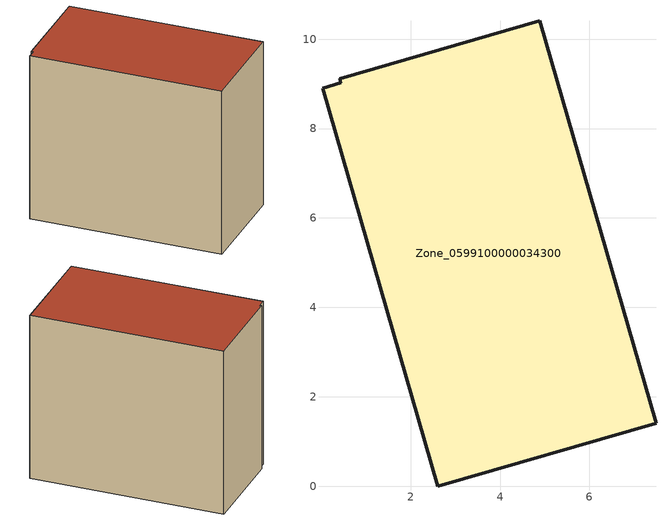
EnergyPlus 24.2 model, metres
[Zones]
Zone_0599100000034300
 floor ground (C_G): 7.49,1.41 2.61,0 0.03,8.9 0.44,9.02 0.41,9.12 4.89,10.41 z0
 wall outside (C_F): 7.49,1.41 4.89,10.41 0.41,9.12 0.44,9.02 0.03,8.9 2.61,0 7.49,1.41 z0:8.28
 roof outside (C_R): 2.61,0 7.49,1.41 4.89,10.41 0.41,9.12 0.44,9.02 0.03,8.9 z8.28
[BUILDING]
Pand.0599100000034300: North Axis=0; Terrain=City; Loads Convergence Tolerance Value=0.04; Temperature Convergence Tolerance Value=0.4; Solar Distribution=FullExterior; Maximum Number of Warmup Days=25; Minimum Number of Warmup Days=1
[Site:Location]
Rotterdam.The.Hague.AP_ZH_NLD Design_Conditions: Latitude=51.96; Longitude=4.45; Time Zone=1; Elevation=-4.5
[SITE:GROUNDTEMPERATURE:BUILDINGSURFACE]
18, 18, 18, 18, 18, 18, 18, 18, 18, 18, 18, 18
[MATERIAL] Thermal Absorptance=0.9; Solar Absorptance=0.7; Visible Absorptance=0.7
Name | Roughness | Thickness | Conductivity | Density | Specific Heat
G.TI.1975-1991 | MediumSmooth | 0.15 | 0.288461 | 540 | 1210
F.TI.1975-1991 | Rough | 0.3 | 0.230769 | 1920 | 840
R.TI.1975-1991 | MediumRough | 0.2 | 0.153846 | 1500 | 1000
[CONSTRUCTION]
C_G: G.TI.1975-1991
C_F: F.TI.1975-1991
C_R: R.TI.1975-1991
[ZONE]
Zone_0599100000034300: Type=1; Multiplier=1; Ceiling Height=Autocalculate; Volume=Autocalculate; Floor Area=autocalculate; Part of Total Floor Area=Yes
[ZONEINFILTRATION:DESIGNFLOWRATE]
Infil_Zone_0599100000034300: Zone or ZoneList or Space or SpaceList=Zone_0599100000034300; Schedule=AlwaysOn; Design Flow Rate Calculation Method=Flow/Area; Flow Rate per Floor Area=0.003; Constant Term Coefficient=1; Temperature Term Coefficient=0; Velocity Term Coefficient=0; Velocity Squared Term Coefficient=0
[HVACTEMPLATE:ZONE:IDEALLOADSAIRSYSTEM]
Zone_0599100000034300: Maximum Heating Supply Air Temperature=50; Minimum Cooling Supply Air Temperature=13; Maximum Heating Supply Air Humidity Ratio=0.0156; Minimum Cooling Supply Air Humidity Ratio=0.0077; Heating Limit=NoLimit; Cooling Limit=NoLimit; Dehumidification Control Type=ConstantSensibleHeatRatio; Cooling Sensible Heat Ratio=0.7; Dehumidification Setpoint=60; Humidification Control Type=None; Humidification Setpoint=30; Outdoor Air Method=None; Outdoor Air Flow Rate per Person=0.00944; Outdoor Air Flow Rate per Zone Floor Area=0; Outdoor Air Flow Rate per Zone=0; Demand Controlled Ventilation Type=None; Outdoor Air Economizer Type=NoEconomizer; Heat Recovery Type=None; Sensible Heat Recovery Effectiveness=0.7; Latent Heat Recovery Effectiveness=0.65
[ZONECONTROL:THERMOSTAT]
ThermostatControl_Zone_0599100000034300: Zone or ZoneList=Zone_0599100000034300; Control Type Schedule=DualSetpointControlType; Control 1=Thermostat_Zone_0599100000034300; Temperature Difference Between Cutout And Setpoint=0
[THERMOSTATSETPOINT:DUALSETPOINT]
Thermostat_Zone_0599100000034300: Heating Setpoint Temperature Schedule=HeatingSetpoint_Zone_0599100000034300; Cooling Setpoint Temperature Schedule=CoolingSetpoint_Zone_0599100000034300
[SCHEDULE:COMPACT]
HeatingSetpoint_Zone_0599100000034300: Through: 12/31, For: AllDays, Until: 24:00, 21
CoolingSetpoint_Zone_0599100000034300: Through: 12/31, For: AllDays, Until: 24:00, 24
DualSetpointControlType: Through: 12/31, For: AllDays, Until: 24:00, 4
AlwaysOn: Through: 12/31, For: AllDays, Until: 24:00, 1
